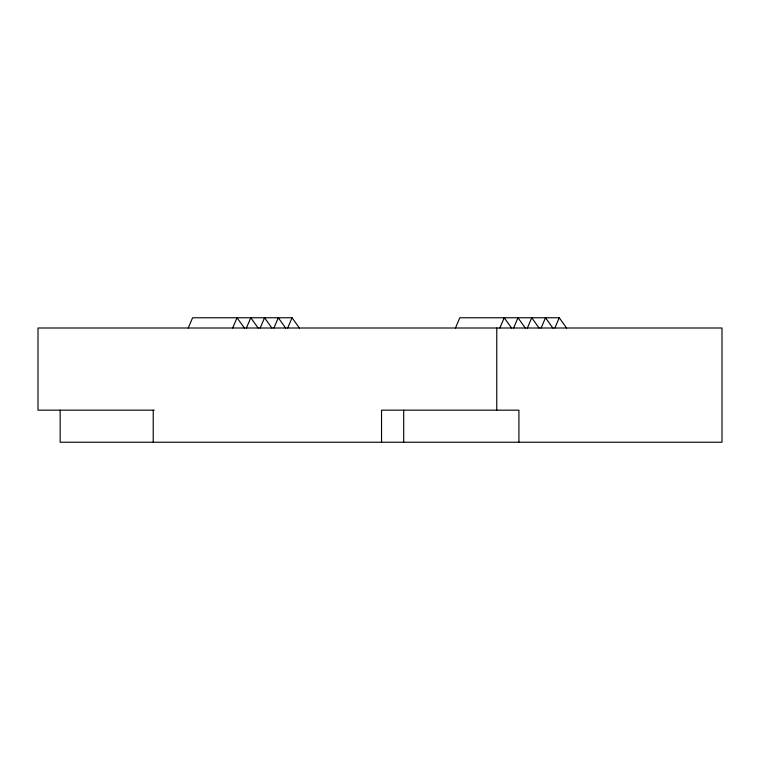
<?xml version="1.0" encoding="UTF-8"?>
<svg xmlns="http://www.w3.org/2000/svg" width="760" height="760" viewBox="0 0 760 760"><rect width="100%" height="100%" fill="white"/><g stroke="black" fill="none" stroke-linecap="round" stroke-linejoin="round"><path stroke-width="1.14" d="M188.243 328.006L192.612 317.765L292.058 317.765L299.383 328.006M232.664 328.006L237.034 317.765L244.369 328.006M246.42 328.006L250.791 317.765L258.115 328.006M260.176 328.006L264.547 317.765L271.871 328.006M273.933 328.006L278.302 317.765L285.627 328.006M287.688 328.006L292.058 317.765M455.44 328.006L459.809 317.765L559.255 317.765L566.589 328.006M499.871 328.006L504.231 317.765L511.565 328.006M513.617 328.006L517.987 317.765L525.312 328.006M527.373 328.006L531.744 317.765L539.077 328.006M541.13 328.006L545.5 317.765L552.824 328.006M554.885 328.006L559.255 317.765M154.214 410.172L38 410.172L38 328.006L722 328.006L722 442.234L60.154 442.234L60.154 410.172M518.918 442.234L518.918 410.172L381.539 410.172L381.539 442.234M496.764 328.006L496.764 410.172M403.693 410.172L403.693 442.234M153.225 410.172L153.225 442.234"/></g></svg>
